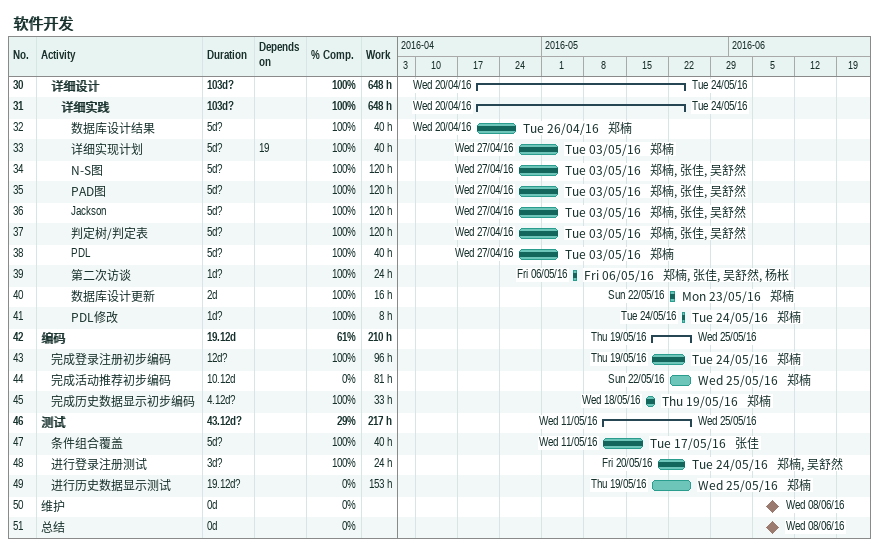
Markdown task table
软件开发

| ID | Level | Task | Duration | Start | Finish | Predecessors | Resources | % complete | Work (h) |
|---|---|---|---|---|---|---|---|---|---|
| 30 | 2 | **详细设计** | 103d? | 2016-04-20 | 2016-05-24 |  |  | 100 | 648 |
| 31 | 3 | **详细实践** | 103d? | 2016-04-20 | 2016-05-24 |  |  | 100 | 648 |
| 32 | 4 | 数据库设计结果 | 5d? | 2016-04-20 | 2016-04-26 |  | 郑楠 | 100 | 40 |
| 33 | 4 | 详细实现计划 | 5d? | 2016-04-27 | 2016-05-03 | 19 | 郑楠 | 100 | 40 |
| 34 | 4 | N-S图 | 5d? | 2016-04-27 | 2016-05-03 |  | 郑楠, 张佳, 吴舒然 | 100 | 120 |
| 35 | 4 | PAD图 | 5d? | 2016-04-27 | 2016-05-03 |  | 郑楠, 张佳, 吴舒然 | 100 | 120 |
| 36 | 4 | Jackson | 5d? | 2016-04-27 | 2016-05-03 |  | 郑楠, 张佳, 吴舒然 | 100 | 120 |
| 37 | 4 | 判定树/判定表 | 5d? | 2016-04-27 | 2016-05-03 |  | 郑楠, 张佳, 吴舒然 | 100 | 120 |
| 38 | 4 | PDL | 5d? | 2016-04-27 | 2016-05-03 |  | 郑楠 | 100 | 40 |
| 39 | 4 | 第二次访谈 | 1d? | 2016-05-06 | 2016-05-06 |  | 郑楠, 张佳, 吴舒然, 杨枨 | 100 | 24 |
| 40 | 4 | 数据库设计更新 | 2d | 2016-05-22 | 2016-05-23 |  | 郑楠 | 100 | 16 |
| 41 | 4 | PDL修改 | 1d? | 2016-05-24 | 2016-05-24 |  | 郑楠 | 100 | 8 |
| 42 | 1 | **编码** | 19.12d | 2016-05-19 | 2016-05-25 |  |  | 61 | 210 |
| 43 | 2 | 完成登录注册初步编码 | 12d? | 2016-05-19 | 2016-05-24 |  | 郑楠 | 100 | 96 |
| 44 | 2 | 完成活动推荐初步编码 | 10.12d | 2016-05-22 | 2016-05-25 |  | 郑楠 | 0 | 81 |
| 45 | 2 | 完成历史数据显示初步编码 | 4.12d? | 2016-05-18 | 2016-05-19 |  | 郑楠 | 100 | 33 |
| 46 | 1 | **测试** | 43.12d? | 2016-05-11 | 2016-05-25 |  |  | 29 | 217 |
| 47 | 2 | 条件组合覆盖 | 5d? | 2016-05-11 | 2016-05-17 |  | 张佳 | 100 | 40 |
| 48 | 2 | 进行登录注册测试 | 3d? | 2016-05-20 | 2016-05-24 |  | 郑楠, 吴舒然 | 100 | 24 |
| 49 | 2 | 进行历史数据显示测试 | 19.12d? | 2016-05-19 | 2016-05-25 |  | 郑楠 | 0 | 153 |
| 50 | 1 | 维护 | 0d | 2016-06-08 | 2016-06-08 |  |  | 0 |  |
| 51 | 1 | 总结 | 0d | 2016-06-08 | 2016-06-08 |  |  | 0 |  |
